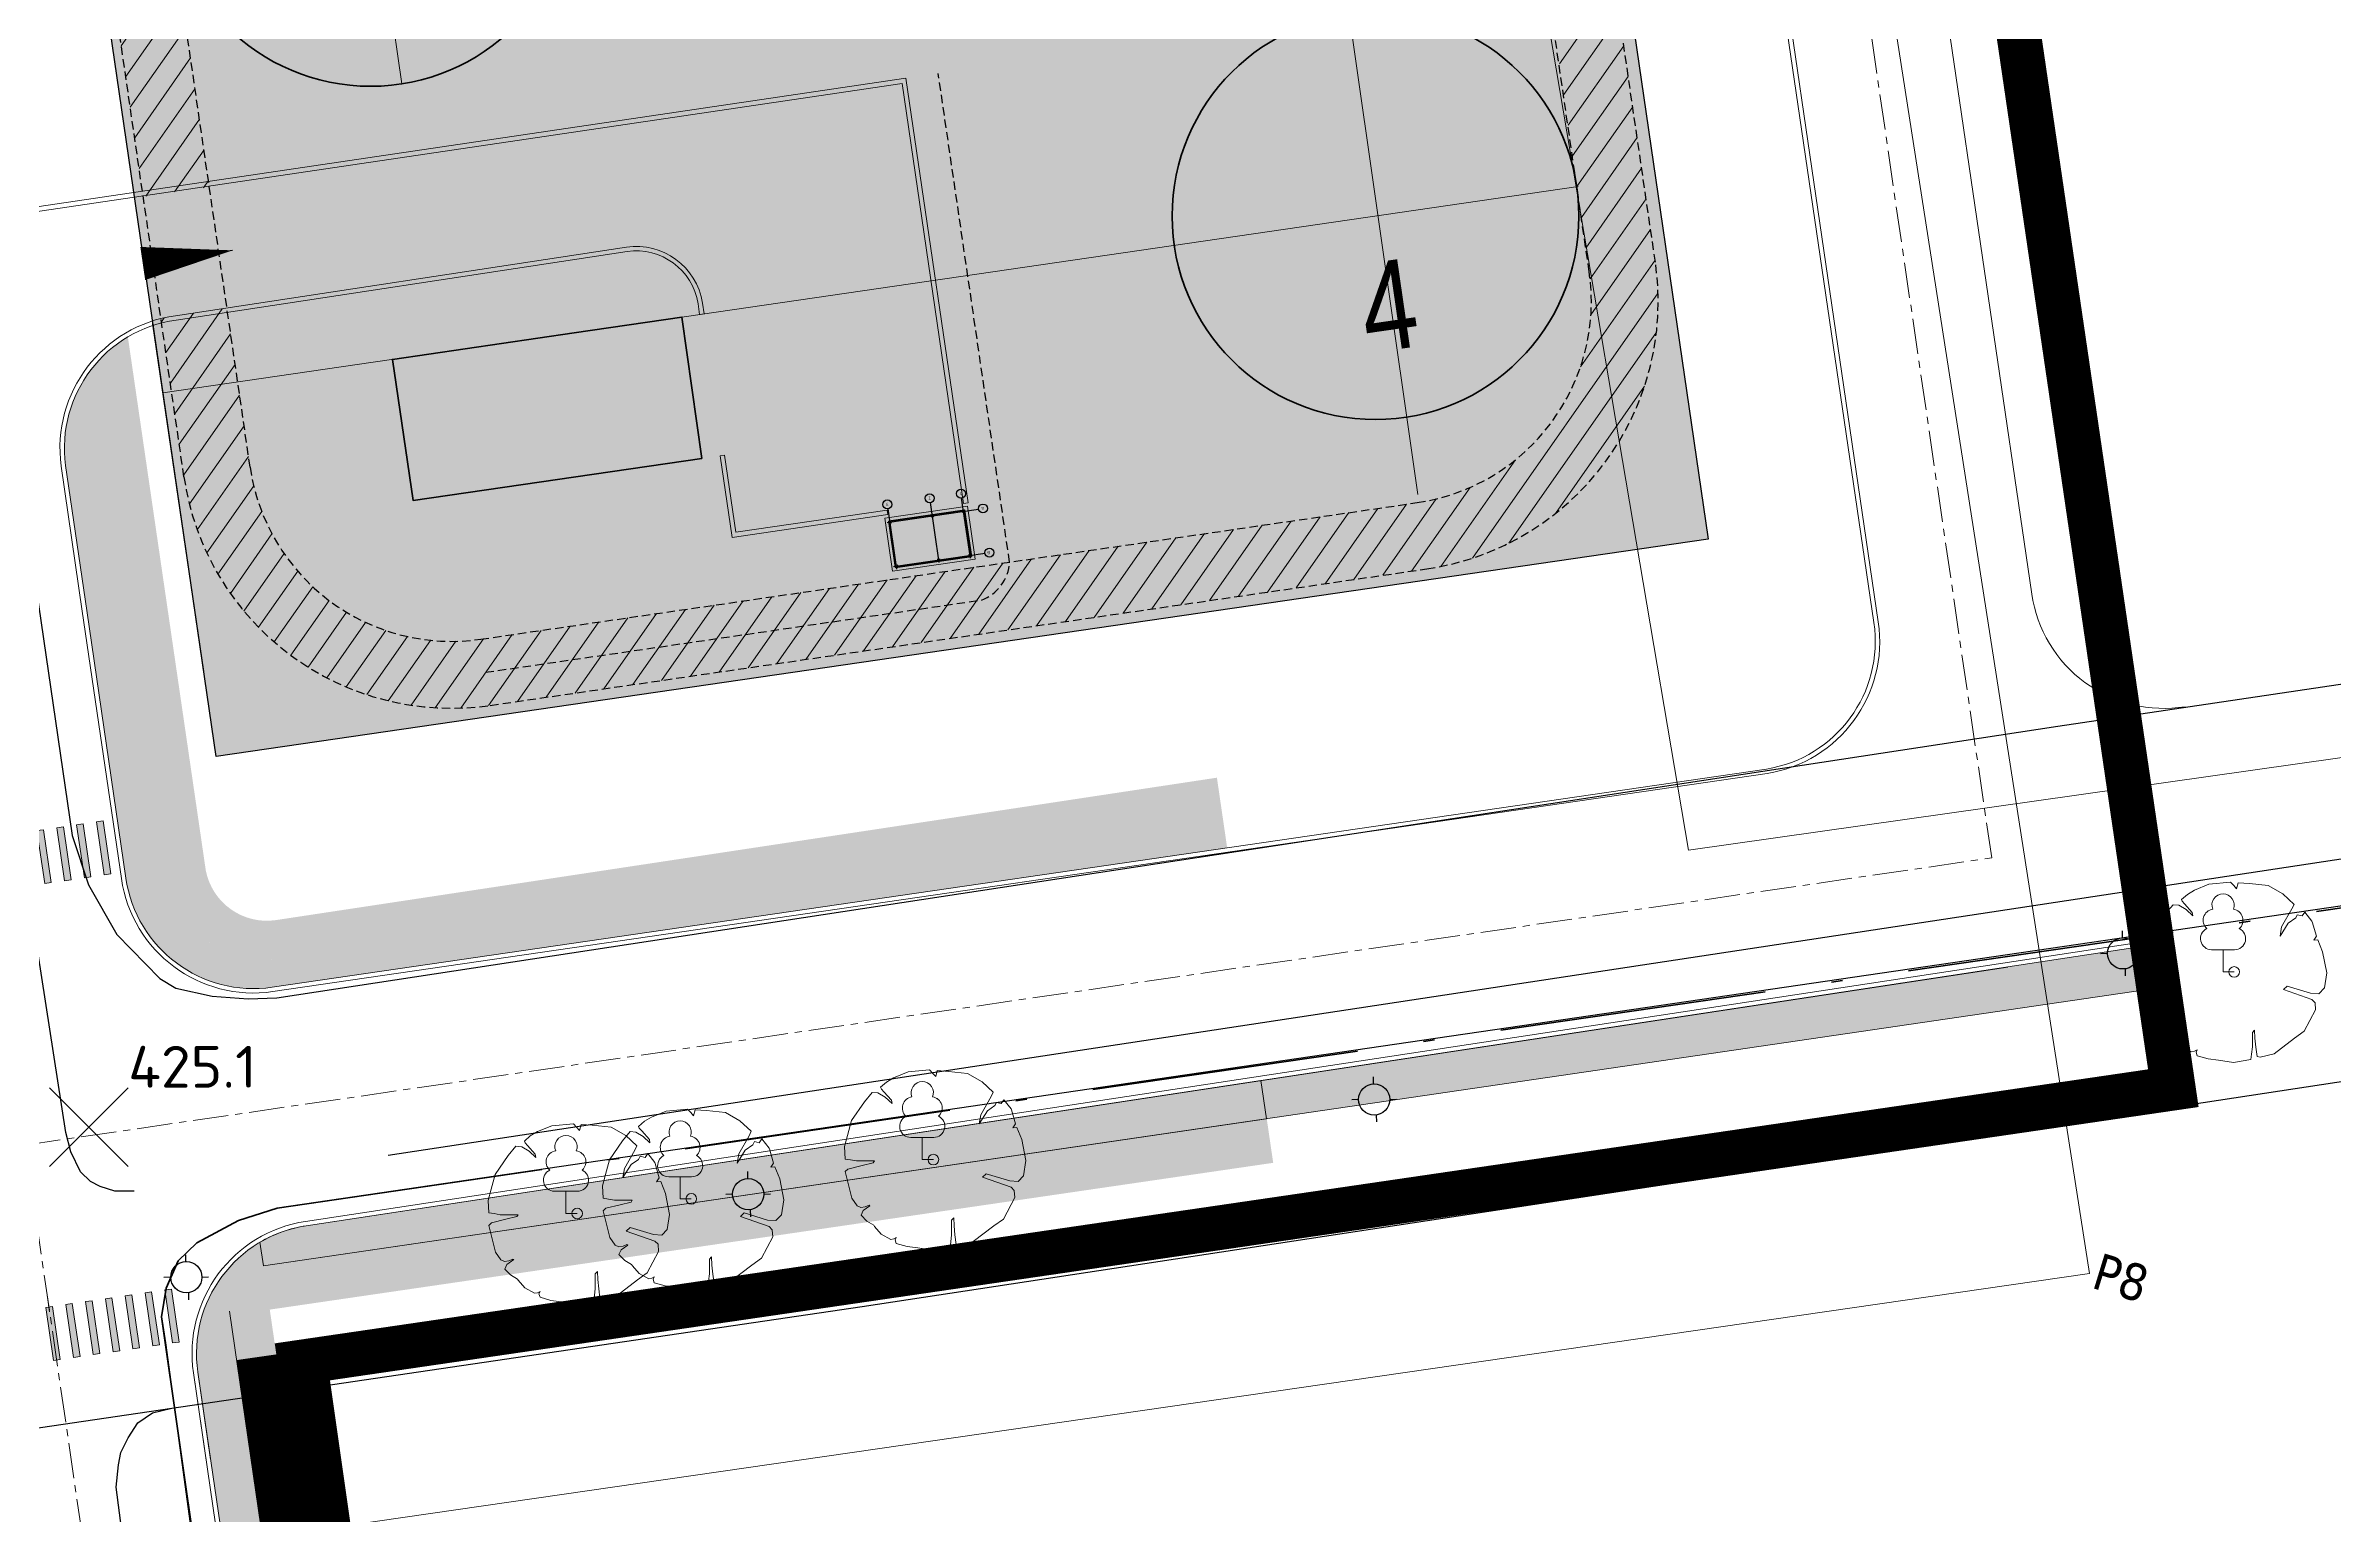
# Model space of a CAD drawing. Header units: metres. Extents: x 2 to 659295185, y -28 to 1124222152.
# Drawn here: x 657034.3 to 657137, y 1124601.2 to 1124667.1 of the extents above; entities that cross this region are included whole.
import ezdxf
from ezdxf.enums import TextEntityAlignment as Align

# ---------------------------------------------------------------- set-up
doc = ezdxf.new("R2010")
doc.units = ezdxf.units.M
doc.header["$MEASUREMENT"] = 0
for name, pattern in [('ACAD_ISO10W100', [18.5, 12, -3, 0.5, -3]), ('CENTER', [50.8, 31.75, -6.35, 6.35, -6.35]), ('DASHED', [0.75, 0.5, -0.25]), ('GOST2.303 5', [24, 20, -1.5, 1, -1.5]), ('HIDDEN2', [0.1875, 0.125, -0.0625])]:
    doc.linetypes.add(name, pattern=pattern)
doc.layers.get('0').update_dxf_attribs({"linetype": 'CONTINUOUS'})
for name, color, linetype, lineweight in [("a''brocal", 220, 'CONTINUOUS', 15), ('Arboles a conservar', 114, 'CONTINUOUS', 15), ('area verde', 76, 'CONTINUOUS', 13), ('AT', 210, 'CONTINUOUS', 50), ('Caminerias', 34, 'CONTINUOUS', 5), ('Cerca concreto', 12, 'CONTINUOUS', 15), ('eje vial', 1, 'CENTER', 15), ('ESCUELA', 7, 'CONTINUOUS', 15), ('MANZANA URBA', 30, 'ACAD_ISO10W100', 80), ('paso peatonal', 252, 'CONTINUOUS', 5), ('Tanques de agua', 175, 'CONTINUOUS', 20), ('ZONIFICACION', 7, 'CONTINUOUS', 30)]:
    doc.layers.add(name, color=color, linetype=linetype, lineweight=lineweight)
doc.layers.add('AREA ACERA', color=7, linetype='CONTINUOUS', lineweight=15, true_color=0xfbe193)
for name, color, linetype in [('CARRET-PAV', 10, 'CONTINUOUS'), ('CURVAS', 2, 'CONTINUOUS'), ('MANZANA', 30, 'CONTINUOUS'), ('POSTE', 2, 'CONTINUOUS'), ('PUNTO-ELEV', 7, 'CONTINUOUS'), ('TEXTOS', 7, 'CONTINUOUS')]:
    doc.layers.add(name, color=color, linetype=linetype)
doc.styles.add('ARQUITECTURA', font='arial.ttf', dxfattribs={"width": 0.8})
doc.styles.add('GOST 2.304', font='CS_Gost2304.shx')
doc.styles.add('SIMPLEX', font='SIMPLEX', dxfattribs={"width": 1.33})
doc.styles.get("Standard").update_dxf_attribs({"font": 'tahoma.ttf'})
doc.linetypes.add('FENCELINE2', pattern='A,0.25,-0.1,[132,ltypeshp.shx,S=0.1,R=0,X=-0.1,Y=0],-0.1,1', length=1.45)

# ---------------------------------------------------------------- blocks, each defined once
blk = doc.blocks.new('SPOTX')
for points in [[(-0.707, -0.707), (0, 0), (0.707, 0.707)], [(0.707, -0.707), (0, 0), (-0.707, 0.707)]]:
    blk.add_lwpolyline(points)
blk = doc.blocks.new('POSTES')
at = {"layer": 'POSTE', "elevation": 431.35}
for points in [[(657806.94, 1127520.61), (657806.94, 1127520.31)], [(657805.97, 1127519.6), (657806.27, 1127519.61)], [(657807.68, 1127519.6), (657807.98, 1127519.61)], [(657807.07, 1127518.89), (657807.08, 1127518.59)]]:
    blk.add_lwpolyline(points, dxfattribs=at)
at = {"layer": 'POSTE', "color": 2}
blk.add_circle((657806.98, 1127519.6, 425.07), 0.7, dxfattribs=at)
blk = doc.blocks.new('pt caseta de cloracion')
at = {"layer": 'Tanques de agua', "linetype": 'HIDDEN2', "ltscale": 50}
for p, q in [((488.89, 236.07), (488.89, 233.67)), ((488.89, 236.07), (492.63, 236.07)), ((492.63, 233.67), (492.63, 236.07)), ((488.89, 233.67), (492.63, 233.67))]:
    blk.add_line(p, q, dxfattribs=at)
at = {"layer": 'Tanques de agua', "ltscale": 50}
for p, q in [((489.04, 235.92), (489.14, 235.92)), ((489.04, 235.82), (489.04, 235.92)), ((489.14, 235.82), (489.04, 235.82)), ((489.14, 235.92), (489.14, 235.82)), ((490.46, 235.92), (490.56, 235.92)), ((490.46, 235.82), (490.46, 235.92)), ((490.56, 235.82), (490.46, 235.82)), ((490.56, 235.92), (490.56, 235.82)), ((492.38, 235.92), (492.48, 235.92)), ((492.38, 235.82), (492.38, 235.92)), ((492.48, 235.82), (492.38, 235.82)), ((492.48, 235.92), (492.48, 235.82)), ((489.04, 233.92), (489.14, 233.92)), ((489.04, 233.82), (489.04, 233.92)), ((489.14, 233.82), (489.04, 233.82)), ((489.14, 233.92), (489.14, 233.82)), ((490.46, 233.92), (490.56, 233.92)), ((490.46, 233.82), (490.46, 233.92)), ((490.56, 233.82), (490.46, 233.82)), ((490.56, 233.92), (490.56, 233.82)), ((492.38, 233.92), (492.48, 233.92)), ((492.38, 233.82), (492.38, 233.92)), ((492.48, 233.82), (492.38, 233.82)), ((492.48, 233.92), (492.48, 233.82))]:
    blk.add_line(p, q, dxfattribs=at)
at = {"layer": 'Tanques de agua', "linetype": 'GOST2.303 5', "lineweight": 25, "ltscale": 40, "extrusion": (0, 1, 0)}
for elevation in [235.87, 233.87]:
    blk.add_lwpolyline([(-492.56, 0), (-488.41, 0)], dxfattribs=dict(at, elevation=elevation))
at = {"layer": 'Tanques de agua', "linetype": 'GOST2.303 5', "lineweight": 25, "ltscale": 40, "extrusion": (1, 0, 0)}
for points, elevation in [([(235.99, 0), (233.27, 0)], 489.09), ([(235.99, 0), (233.27, 0)], 490.51), ([(236, 0), (233.27, 0)], 492.43)]:
    blk.add_lwpolyline(points, dxfattribs=dict(at, elevation=elevation))
at = {"layer": 'Tanques de agua', "linetype": 'Continuous', "lineweight": 25, "ltscale": 40}
for centre in [(488.21, 235.87), (488.21, 233.87), (489.09, 233.07), (490.51, 233.07), (492.43, 233.07)]:
    blk.add_circle(centre, 0.2, dxfattribs=at)
at = {"layer": 'Tanques de agua', "linetype": 'Continuous', "lineweight": 25, "ltscale": 40, "char_height": 0.14, "attachment_point": 1, "style": 'GOST 2.304'}
for s, insert, width in [('\\Fsimplex.shx;\\W1.0000000000;\\T1.0000000000;\\o\\lВ', (488.18, 235.94), 0.2467), ('\\Fsimplex.shx;\\W1.0000000000;\\T1.0000000000;\\o\\lА', (488.15, 233.94), 0.24), ('\\Fsimplex.shx;\\W1.0000000000;\\T1.0000000000;\\o\\l1', (489.05, 233.14), 0.16), ('\\Fsimplex.shx;\\W1.0000000000;\\T1.0000000000;\\o\\l2', (490.46, 233.14), 0.2667), ('\\Fsimplex.shx;\\W1.0000000000;\\T1.0000000000;\\o\\l3', (492.38, 233.14), 0.22)]:
    blk.add_mtext(s, dxfattribs=dict(at, insert=insert, width=width))
blk = doc.blocks.new('_I12B5')
at = {"color": 0}
blk.add_lwpolyline([(-0.003, 0.484), (0.013, 0.466), (0.022, 0.499), (0.085, 0.495), (0.191, 0.484), (0.273, 0.437), (0.336, 0.379), (0.324, 0.354), (0.266, 0.252), (0.257, 0.201), (0.303, 0.274), (0.345, 0.303), (0.354, 0.321), (0.381, 0.314), (0.396, 0.336), (0.436, 0.285), (0.438, 0.28), (0.461, 0.2), (0.446, 0.178), (0.469, 0.18), (0.496, 0.112), (0.519, -0.005), (0.506, -0.09), (0.475, -0.122), (0.428, -0.119), (0.297, -0.079), (0.276, -0.099), (0.436, -0.155), (0.454, -0.173), (0.457, -0.213), (0.393, -0.333), (0.339, -0.372), (0.224, -0.46), (0.145, -0.479), (0.128, -0.475), (0.121, -0.422), (0.116, -0.371), (0.114, -0.326), (0.102, -0.339), (0.102, -0.421), (0.097, -0.461), (0.094, -0.492), (-0.004, -0.508), (-0.088, -0.495), (-0.147, -0.488), (-0.208, -0.47), (-0.214, -0.45), (-0.208, -0.437), (-0.222, -0.445), (-0.239, -0.448), (-0.293, -0.418), (-0.33, -0.375), (-0.335, -0.368), (-0.373, -0.345), (-0.406, -0.312), (-0.394, -0.286), (-0.356, -0.259), (-0.361, -0.256), (-0.383, -0.265), (-0.407, -0.269), (-0.428, -0.26), (-0.458, -0.217), (-0.495, -0.067), (-0.48, -0.053), (-0.4, -0.033), (-0.338, -0.018), (-0.331, -0.007), (-0.431, -0.007), (-0.465, -0.001), (-0.495, 0.003), (-0.499, 0.073), (-0.482, 0.136), (-0.459, 0.219), (-0.387, 0.325), (-0.343, 0.377), (-0.311, 0.374), (-0.27, 0.35), (-0.232, 0.314), (-0.235, 0.333), (-0.278, 0.381), (-0.292, 0.396), (-0.296, 0.406), (-0.263, 0.435), (-0.223, 0.459), (-0.142, 0.492), (-0.021, 0.503)], close=True, dxfattribs=at)
blk.add_circle((0, 0), 0.0299, dxfattribs=at)

msp = doc.modelspace()

# ---------------------------------------------------------------- hatches: boundary and pattern name
at = {"layer": 'AREA ACERA'}
h = msp.add_hatch(color=256, dxfattribs=at)
h.dxf.hatch_style = 1
edge = h.paths.add_edge_path()
edge.add_line((657037.849, 1124629.7502), (657037.4157, 1124632.7187))
edge.add_line((657037.4157, 1124632.7187), (657039.197, 1124632.9792))
edge.add_line((657039.197, 1124632.9792), (657036.3305, 1124652.6124))
edge.add_arc((657040.8955, 1124649.0346), 5.8, 120.595982, 141.9126, ccw=False)
edge.add_line((657037.9434, 1124654.0271), (657041.4427, 1124630.082))
edge.add_arc((657044.1841, 1124630.6269), 2.795, 191.241138, 278.407331)
edge.add_line((657044.5927, 1124627.8619), (657086.8325, 1124634.2509))
edge.add_line((657086.8325, 1124634.2509), (657087.0866, 1124632.5125))
edge.add_line((657087.0866, 1124632.5125), (657044.8466, 1124626.1235))
edge.add_arc((657044.1622, 1124630.6485), 4.5764, 188.022196, 278.600972, ccw=False)
edge.add_line((657039.6306, 1124630.0098), (657037.849, 1124629.7502))
h = msp.add_hatch(color=256, dxfattribs=at)
h.dxf.hatch_style = 1
edge = h.paths.add_edge_path()
edge.add_arc((657076.9737, 1124442.2955), 8, 188.317727, 278.317245, ccw=False)
edge.add_line((657069.0579, 1124441.1382), (657044.3138, 1124610.386))
edge.add_line((657044.3138, 1124610.386), (657089.3589, 1124616.9712))
edge.add_line((657089.3589, 1124616.9712), (657089.0688, 1124618.9519))
edge.add_line((657089.0688, 1124618.9519), (657044.0275, 1124612.3551))
edge.add_line((657044.0275, 1124612.3551), (657043.8693, 1124613.4047))
edge.add_arc((657046.8249, 1124608.4143), 5.8, 120.636675, 176.523774)
edge.add_line((657041.0356, 1124608.766), (657042.6958, 1124609.0087))
edge.add_line((657042.6958, 1124609.0087), (657068.0207, 1124435.5187))
edge.add_arc((657076.8659, 1124442.7954), 11.4538, 219.443395, 252.497097)
edge.add_line((657073.4211, 1124431.8719), (657792.9977, 1124537.068))
edge.add_arc((657784.2676, 1124552.4807), 17.7134, 299.528191, 312.15304)
edge.add_line((657796.1553, 1124539.3488), (657078.131, 1124434.3796))
at = {"layer": 'area verde'}
h = msp.add_hatch(color=256, dxfattribs=at)
h.dxf.hatch_style = 1
h.paths.add_polyline_path([(657087.0866, 1124632.5125), (657044.8466, 1124626.1235, -0.41717534), (657039.6306, 1124630.0098), (657037.849, 1124629.7502), (657037.849, 1124629.7501, 0.41421356), (657044.426, 1124624.8487), (657087.2923, 1124631.1061)])
h.paths.add_polyline_path([(657036.3305, 1124652.6124, 0.20227856), (657035.1472, 1124648.262), (657036.0963, 1124641.7572), (657037.4157, 1124632.7187), (657039.197, 1124632.9792)])
h = msp.add_hatch(color=256, dxfattribs=at)
h.dxf.hatch_style = 1
edge = h.paths.add_edge_path()
edge.add_arc((657046.8253, 1124608.415), 5.8, 98.641851, 120.636789, ccw=False)
edge.add_line((657045.9538, 1124614.1492), (657128.8275, 1124626.7446))
edge.add_line((657128.8275, 1124626.7446), (657129.109, 1124624.8171))
edge.add_line((657129.109, 1124624.8171), (657044.0267, 1124612.3556))
edge.add_line((657044.0267, 1124612.3556), (657043.8696, 1124613.4055))
h = msp.add_hatch(color=256, dxfattribs=at)
h.dxf.hatch_style = 1
edge = h.paths.add_edge_path()
edge.add_line((657044.0264, 1124612.3549), (657043.8693, 1124613.4047))
edge.add_arc((657046.8249, 1124608.4143), 5.8, 98.641756, 120.636694, ccw=False)
edge.add_line((657045.9535, 1124614.1485), (657088.7995, 1124620.6603))
edge.add_line((657088.7995, 1124620.6603), (657089.0588, 1124618.9504))
edge.add_line((657089.0588, 1124618.9504), (657044.0264, 1124612.3549))
h = msp.add_hatch(color=256, dxfattribs=at)
h.dxf.hatch_style = 1
h.paths.add_polyline_path([(657042.6958, 1124609.0087), (657041.0371, 1124608.7662, 0.0516547), (657041.0872, 1124607.5669), (657065.3417, 1124441.406, 0.142336), (657068.0283, 1124435.4667)])
at = {"layer": 'paso peatonal', "linetype": 'Continuous'}
for points in [[(657034.5066, 1124629.5425), (657034.1593, 1124631.918), (657033.8622, 1124631.8765), (657034.2098, 1124629.4991)], [(657034.5066, 1124629.5425), (657034.1593, 1124631.918), (657033.8622, 1124631.8765), (657034.2098, 1124629.4991)], [(657035.3972, 1124629.6727), (657035.0498, 1124632.0482), (657034.7527, 1124632.0067), (657035.1003, 1124629.6293)], [(657035.3972, 1124629.6727), (657035.0498, 1124632.0482), (657034.7527, 1124632.0067), (657035.1003, 1124629.6293)], [(657036.2877, 1124629.8029), (657035.9404, 1124632.1784), (657035.6433, 1124632.1369), (657035.9908, 1124629.7595)], [(657036.2877, 1124629.8029), (657035.9404, 1124632.1784), (657035.6433, 1124632.1369), (657035.9908, 1124629.7595)], [(657037.1782, 1124629.9331), (657036.8309, 1124632.3086), (657036.5338, 1124632.2671), (657036.8814, 1124629.8897)], [(657037.1782, 1124629.9331), (657036.8309, 1124632.3086), (657036.5338, 1124632.2671), (657036.8814, 1124629.8897)], [(657039.3582, 1124608.8017), (657039.0109, 1124611.1773), (657038.7138, 1124611.1357), (657039.0614, 1124608.7583)], [(657039.3582, 1124608.8017), (657039.0109, 1124611.1773), (657038.7138, 1124611.1357), (657039.0614, 1124608.7583)], [(657040.2487, 1124608.9319), (657039.9014, 1124611.3075), (657039.6043, 1124611.2659), (657039.9519, 1124608.8885)], [(657040.2487, 1124608.9319), (657039.9014, 1124611.3075), (657039.6043, 1124611.2659), (657039.9519, 1124608.8885)], [(657034.9053, 1124608.1526), (657034.558, 1124610.5281), (657034.2609, 1124610.4865), (657034.6085, 1124608.1092)], [(657034.9053, 1124608.1526), (657034.558, 1124610.5281), (657034.2609, 1124610.4865), (657034.6085, 1124608.1092)], [(657035.7961, 1124608.2809), (657035.4488, 1124610.6565), (657035.1517, 1124610.6149), (657035.4993, 1124608.2375)], [(657035.7961, 1124608.2809), (657035.4488, 1124610.6565), (657035.1517, 1124610.6149), (657035.4993, 1124608.2375)], [(657036.6866, 1124608.4111), (657036.3393, 1124610.7867), (657036.0422, 1124610.7451), (657036.3898, 1124608.3677)], [(657036.6866, 1124608.4111), (657036.3393, 1124610.7867), (657036.0422, 1124610.7451), (657036.3898, 1124608.3677)], [(657037.5771, 1124608.5413), (657037.2298, 1124610.9169), (657036.9327, 1124610.8753), (657037.2803, 1124608.4979)], [(657037.5771, 1124608.5413), (657037.2298, 1124610.9169), (657036.9327, 1124610.8753), (657037.2803, 1124608.4979)], [(657038.4677, 1124608.6715), (657038.1204, 1124611.0471), (657037.8232, 1124611.0055), (657038.1708, 1124608.6281)], [(657038.4677, 1124608.6715), (657038.1204, 1124611.0471), (657037.8232, 1124611.0055), (657038.1708, 1124608.6281)]]:
    msp.add_hatch(color=256, dxfattribs=at).paths.add_polyline_path(points)
at = {"layer": 'Tanques de agua', "linetype": 'Continuous', "lineweight": 15, "ltscale": 0.2}
h = msp.add_hatch(dxfattribs=at)
h.set_pattern_fill('ANSI31', color=6, scale=0.3, angle=10, style=0)
h.set_pattern_definition([(55, (-4517.8107, 14.7663), (-0.7802423222, 0.5463315556), [])])
edge = h.paths.add_edge_path()
edge.add_line((657047.1916, 1124686.4204), (657089.135, 1124692.5225))
edge.add_arc((657090.8814, 1124680.5183), 12.1305, 8.290869, 98.277584, ccw=False)
edge.add_line((657102.8851, 1124682.2675), (657106.5144, 1124657.3744))
edge.add_arc((657094.5107, 1124655.6252), 12.1305, -81.709131, 8.290869, ccw=False)
edge.add_line((657096.2599, 1124643.6215), (657054.2143, 1124637.4945))
edge.add_arc((657052.4651, 1124649.4982), 12.1305, 188.277035, 278.290869, ccw=False)
edge.add_line((657040.461, 1124647.7519), (657039.4299, 1124654.8528))
edge.add_line((657039.4299, 1124654.8528), (657039.6564, 1124654.9052))
edge.add_arc((657037.2124, 1124670.2511), 15.5393, 279.048732, 280.641495)
edge.add_line((657040.082, 1124654.9791), (657042.3893, 1124655.316))
edge.add_line((657042.3893, 1124655.316), (657043.4298, 1124648.1834))
edge.add_arc((657052.4651, 1124649.4982), 9.1305, 188.279715, 278.270894)
edge.add_line((657053.7786, 1124640.4627), (657095.9824, 1124646.6141))
edge.add_arc((657094.4855, 1124655.6436), 9.1528, 279.412531, 368.153885)
edge.add_line((657103.5458, 1124656.9418), (657099.9714, 1124681.8533))
edge.add_arc((657090.9686, 1124680.566), 9.0944, 8.137563, 97.628907)
edge.add_line((657089.7612, 1124689.5799), (657047.6193, 1124683.4509))
edge.add_arc((657048.9471, 1124674.3211), 9.2259, 98.27487, 187.68299)
edge.add_line((657039.8041, 1124673.0876), (657041.6035, 1124660.7599))
edge.add_line((657041.6035, 1124660.7599), (657038.6334, 1124660.3256))
edge.add_line((657038.6334, 1124660.3256), (657036.8385, 1124672.6535))
edge.add_arc((657048.8439, 1124674.4014), 12.132, 97.827961, 188.28365, ccw=False)
at = {"layer": 'ZONIFICACION', "linetype": 'Continuous', "lineweight": 30, "ltscale": 0.2, "true_color": 0xe0e0a3}
h = msp.add_hatch(color=41, dxfattribs=at)
h.paths.add_polyline_path([(657041.9056, 1124635.1956), (657108.8869, 1124644.9562), (657101.6013, 1124694.9359), (657034.6117, 1124685.1578)])
edge = h.paths.add_edge_path(flags=17)
edge.add_line((657108.8869, 1124644.9562), (657101.6013, 1124694.9359))

# ---------------------------------------------------------------- linework, layer by layer
at = {"layer": "a''brocal"}
for p, q in [((657123.4145, 1124642.4904, 433.2399), (657116.5329, 1124689.4647, 433.2399)), ((657128.8267, 1124626.7445, 841.8736), (657045.9538, 1124614.1492, 841.8736)), ((657053.7251, 1124615.3303, 841.5819), (657045.9538, 1124614.1492, 841.5819)), ((657040.8882, 1124607.5484, 841.5819), (657041.4595, 1124603.635, 841.5819)), ((657041.0861, 1124607.5773, 841.5819), (657041.6574, 1124603.6639, 841.5819))]:
    msp.add_line(p, q, dxfattribs=at)
at = {"layer": "a''brocal", "elevation": 433.2399}
for points in [[(657063.8078, 1124655.059), (657063.7367, 1124655.5452, 0.41334), (657060.3212, 1124658.0513), (657040.0838, 1124654.9794, 0.4136527), (657034.9491, 1124648.2343), (657035.8984, 1124641.7284), (657037.6511, 1124629.7213, 0.41421356), (657044.4549, 1124624.6508), (657111.5295, 1124634.4419, 0.41064153), (657116.5233, 1124641.2378), (657109.5527, 1124688.7862)], [(657063.6099, 1124655.0301), (657063.5389, 1124655.5154, 0.41325059), (657060.3512, 1124657.8536), (657040.1123, 1124654.7814, 0.41367301), (657035.1472, 1124648.262), (657036.0963, 1124641.7572), (657037.849, 1124629.7501, 0.41421356), (657044.426, 1124624.8487), (657111.4993, 1124634.6396, 0.41057742), (657116.3254, 1124641.2087), (657109.3548, 1124688.7572)]]:
    msp.add_lwpolyline(points, format="xyb", dxfattribs=at)
at = {"layer": "a''brocal"}
for points, elevation in [([(657019.9998, 1124657.8083), (657072.874, 1124665.6289), (657075.6587, 1124646.5824), (657075.4608, 1124646.5534)], 433.2399), ([(657020.0291, 1124657.6104), (657072.7051, 1124665.4018), (657075.4608, 1124646.5534)], 433.2399), ([(657063.6099, 1124655.0301), (657063.8078, 1124655.059)], 842.7131), ([(657064.5361, 1124648.6951), (657064.734, 1124648.7241)], 433.2399), ([(657072.057, 1124646.0558), (657065.0713, 1124645.0344), (657064.5361, 1124648.6951)], 433.2399), ([(657072.0281, 1124646.2537), (657065.2402, 1124645.2612), (657064.734, 1124648.7241)], 433.2399), ([(657072.057, 1124646.0558), (657072.0281, 1124646.2537)], 842.7131)]:
    msp.add_lwpolyline(points, dxfattribs=dict(at, elevation=elevation))
at = {"layer": "a''brocal", "elevation": 433.2399, "flags": 128}
for points in [[(657128.7979, 1124626.9416), (657045.9234, 1124614.3462, 0.41249307), (657040.8879, 1124607.5477), (657065.1438, 1124441.3771, 0.41498184), (657078.7824, 1124431.2408), (657786.8688, 1124534.7571)], [(657122.3306, 1124625.7564), (657045.9535, 1124614.1485), (657045.9535, 1124614.1485, 0.41249307), (657041.0858, 1124607.5765), (657041.0858, 1124607.5765), (657065.3417, 1124441.406, 0.4149878), (657078.7532, 1124431.4387), (657786.8398, 1124534.955)]]:
    msp.add_lwpolyline(points, format="xyb", dxfattribs=at)
at = {"layer": "a''brocal"}
for centre, radius, start, end in [((657129.351, 1124643.3607, 433.2399), 6, 188.340762, 279.105786), ((657129.351, 1124643.3607, 433.2399), 6, 188.340762, 279.105786), ((657046.8253, 1124608.415, 841.5819), 5.8, 98.641851, 188.305084)]:
    msp.add_arc(centre, radius, start, end, dxfattribs=at)
at = {"layer": 'Arboles a conservar', "elevation": 433.2399}
for points in [[(657132.4997, 1124625.5365), (657131.9997, 1124625.5365), (657131.9997, 1124626.5307), (657132.5129, 1124626.5307, 0.79804243), (657132.7292, 1124627.4815, 0.63632831), (657132.4625, 1124628.3472, 0.53306444), (657131.9997, 1124629.0365, 0.53306444), (657131.5369, 1124628.3472, 0.63632831), (657131.2703, 1124627.4815, 0.79804243), (657131.4866, 1124626.5307), (657131.9997, 1124626.5307)], [(657132.4998, 1124625.5363), (657131.9998, 1124625.5363), (657131.9998, 1124626.5305), (657132.5129, 1124626.5305, 0.79804243), (657132.7292, 1124627.4813, 0.63632831), (657132.4626, 1124628.347, 0.53306444), (657131.9998, 1124629.0363, 0.53306444), (657131.537, 1124628.347, 0.63632831), (657131.2703, 1124627.4813, 0.79804243), (657131.4866, 1124626.5305), (657131.9998, 1124626.5305)], [(657132.4998, 1124625.5363), (657131.9998, 1124625.5363), (657131.9998, 1124626.5305), (657132.5129, 1124626.5305, 0.79804243), (657132.7292, 1124627.4813, 0.63632831), (657132.4626, 1124628.347, 0.53306444), (657131.9998, 1124629.0363, 0.53306444), (657131.537, 1124628.347, 0.63632831), (657131.2703, 1124627.4813, 0.79804243), (657131.4866, 1124626.5305), (657131.9998, 1124626.5305)], [(657074.1047, 1124617.1145), (657073.6047, 1124617.1145), (657073.6047, 1124618.1087), (657074.1179, 1124618.1087, 0.79804243), (657074.3342, 1124619.0595, 0.63632831), (657074.0675, 1124619.9252, 0.53306444), (657073.6047, 1124620.6145, 0.53306444), (657073.1419, 1124619.9252, 0.63632831), (657072.8753, 1124619.0595, 0.79804243), (657073.0916, 1124618.1087), (657073.6047, 1124618.1087)], [(657074.1048, 1124617.1143), (657073.6048, 1124617.1143), (657073.6048, 1124618.1085), (657074.1179, 1124618.1085, 0.79804243), (657074.3342, 1124619.0593, 0.63632831), (657074.0676, 1124619.925, 0.53306444), (657073.6048, 1124620.6143, 0.53306444), (657073.142, 1124619.925, 0.63632831), (657072.8753, 1124619.0593, 0.79804243), (657073.0916, 1124618.1085), (657073.6048, 1124618.1085)], [(657074.1048, 1124617.1143), (657073.6048, 1124617.1143), (657073.6048, 1124618.1085), (657074.1179, 1124618.1085, 0.79804243), (657074.3342, 1124619.0593, 0.63632831), (657074.0676, 1124619.925, 0.53306444), (657073.6048, 1124620.6143, 0.53306444), (657073.142, 1124619.925, 0.63632831), (657072.8753, 1124619.0593, 0.79804243), (657073.0916, 1124618.1085), (657073.6048, 1124618.1085)], [(657063.2367, 1124615.3505), (657062.7367, 1124615.3505), (657062.7367, 1124616.3447), (657063.2499, 1124616.3447, 0.79804243), (657063.4662, 1124617.2955, 0.63632831), (657063.1995, 1124618.1612, 0.53306444), (657062.7367, 1124618.8505, 0.53306444), (657062.2739, 1124618.1612, 0.63632831), (657062.0073, 1124617.2955, 0.79804243), (657062.2236, 1124616.3447), (657062.7367, 1124616.3447)], [(657063.2368, 1124615.3503), (657062.7368, 1124615.3503), (657062.7368, 1124616.3445), (657063.2499, 1124616.3445, 0.79804243), (657063.4662, 1124617.2953, 0.63632831), (657063.1996, 1124618.161, 0.53306444), (657062.7368, 1124618.8503, 0.53306444), (657062.274, 1124618.161, 0.63632831), (657062.0073, 1124617.2953, 0.79804243), (657062.2236, 1124616.3445), (657062.7368, 1124616.3445)], [(657063.2368, 1124615.3503), (657062.7368, 1124615.3503), (657062.7368, 1124616.3445), (657063.2499, 1124616.3445, 0.79804243), (657063.4662, 1124617.2953, 0.63632831), (657063.1996, 1124618.161, 0.53306444), (657062.7368, 1124618.8503, 0.53306444), (657062.274, 1124618.161, 0.63632831), (657062.0073, 1124617.2953, 0.79804243), (657062.2236, 1124616.3445), (657062.7368, 1124616.3445)], [(657058.1107, 1124614.7005), (657057.6107, 1124614.7005), (657057.6107, 1124615.6947), (657058.1239, 1124615.6947, 0.79804243), (657058.3402, 1124616.6455, 0.63632831), (657058.0735, 1124617.5112, 0.53306444), (657057.6107, 1124618.2005, 0.53306444), (657057.1479, 1124617.5112, 0.63632831), (657056.8813, 1124616.6455, 0.79804243), (657057.0976, 1124615.6947), (657057.6107, 1124615.6947)], [(657058.1108, 1124614.7003), (657057.6108, 1124614.7003), (657057.6108, 1124615.6945), (657058.1239, 1124615.6945, 0.79804243), (657058.3402, 1124616.6453, 0.63632831), (657058.0736, 1124617.511, 0.53306444), (657057.6108, 1124618.2003, 0.53306444), (657057.148, 1124617.511, 0.63632831), (657056.8813, 1124616.6453, 0.79804243), (657057.0976, 1124615.6945), (657057.6108, 1124615.6945)], [(657058.1108, 1124614.7003), (657057.6108, 1124614.7003), (657057.6108, 1124615.6945), (657058.1239, 1124615.6945, 0.79804243), (657058.3402, 1124616.6453, 0.63632831), (657058.0736, 1124617.511, 0.53306444), (657057.6108, 1124618.2003, 0.53306444), (657057.148, 1124617.511, 0.63632831), (657056.8813, 1124616.6453, 0.79804243), (657057.0976, 1124615.6945), (657057.6108, 1124615.6945)]]:
    msp.add_lwpolyline(points, format="xyb", dxfattribs=at)
at = {"layer": 'area verde'}
for p, q in [((657129.109, 1124624.8171, 433.2399), (657044.0267, 1124612.3556, 842.2532)), ((657044.0267, 1124612.3556, 842.2532), (657043.8696, 1124613.4055, 842.2532)), ((657068.0283, 1124435.4667, 433.2399), (657042.5054, 1124610.3129, 433.2399))]:
    msp.add_line(p, q, dxfattribs=at)
at = {"layer": 'area verde', "elevation": 433.2399, "flags": 128}
msp.add_lwpolyline([(657044.0264, 1124612.3549), (657043.8693, 1124613.4047, -0.09626676), (657045.9535, 1124614.1485), (657088.7995, 1124620.6603), (657089.0588, 1124618.9504), (657044.0264, 1124612.3549)], format="xyb", dxfattribs=at)
at = {"layer": 'area verde'}
msp.add_arc((657046.8253, 1124608.415, 842.2532), 5.8, 98.641851, 120.636789, dxfattribs=at)
at = {"layer": 'AT', "lineweight": 0}
for p, q in [((657114, 1124689), (657126, 1124612)), ((657126, 1124612), (657036, 1124599))]:
    msp.add_line(p, q, dxfattribs=at)
at = {"layer": 'Caminerias'}
msp.add_line((657044.0267, 1124612.3556, 842.2532), (657043.8732, 1124613.4076, 842.2532), dxfattribs=at)
at = {"layer": 'CARRET-PAV', "linetype": 'Continuous', "elevation": 0.6631}
msp.add_lwpolyline([(657019.1167, 1124743.511), (657035.4385, 1124631.65)], dxfattribs=at)
at = {"layer": 'CARRET-PAV', "linetype": 'Continuous', "flags": 128}
for points, elevation in [([(657035.4385, 1124631.65), (657036.1819, 1124629.442), (657037.4471, 1124627.218), (657039.3749, 1124625.2345), (657040.0978, 1124624.8138), (657041.7244, 1124624.4531), (657043.351, 1124624.3329), (657044.6265, 1124624.372), (657124.5765, 1124636.563), (657161.3375, 1124642.021), (657169.0885, 1124644.518), (657169.7515, 1124647.047), (657168.9545, 1124649.551), (657166.5775, 1124659.227), (657170.3945, 1124659.625), (657172.7125, 1124650.025), (657174.6495, 1124646.183), (657176.3185, 1124644.523), (657179.5945, 1124644.503), (657182.6605, 1124644.884), (657202.1645, 1124648.761), (657267.0175, 1124659.113), (657333.7765, 1124668.672), (657393.8615, 1124677.8106)], 0.6631), ([(657205.7482, 1124638.3458), (657186.5615, 1124635.702), (657079.2545, 1124620.005), (657044.6525, 1124614.943), (657042.9025, 1124614.385), (657041.0345, 1124613.379), (657040.2005, 1124612.572), (657039.6635, 1124611.349), (657039.4495, 1124610.064), (657039.6365, 1124608.891), (657045.9255, 1124562.768), (657056.7335, 1124491.646), (657064.7495, 1124434.194), (657065.5275, 1124432.792), (657066.8235, 1124430.862), (657069.0055, 1124429.666), (657072.7025, 1124428.758), (657076.9725, 1124428.638), (657131.5305, 1124436.738), (657187.7555, 1124445.097), (657197.057, 1124446.4804)], 2.8474)]:
    msp.add_lwpolyline(points, dxfattribs=dict(at, elevation=elevation))
at = {"layer": 'Cerca concreto', "color": 12, "linetype": 'DASHED', "ltscale": 5, "elevation": 433.2399, "flags": 128}
msp.add_lwpolyline([(657044.8242, 1124608.4063, 4, 4, 0), (657069.8732, 1124433.2259, 2, 2, 0), (657762.2288, 1124534.9256, 2, 2, 0), (657791.2332, 1124538.712, 2, 2, 0)], format="xyseb", dxfattribs=at)
at = {"layer": 'CURVAS', "lineweight": 0}
for p, q in [((657114, 1124689), (657126, 1124612)), ((657126, 1124612), (657036, 1124599))]:
    msp.add_line(p, q, dxfattribs=at)
msp.add_lwpolyline([(657453, 1124877), (657482, 1124684), (657108, 1124631), (657098, 1124690), (657029, 1124683), (657008, 1124814), (657453, 1124877)], dxfattribs=at)
at = {"layer": 'eje vial', "ltscale": 0.05}
for p, q in [((657121.613, 1124630.6538, 433.2399), (657113.0699, 1124688.9572, 433.2399)), ((657033.3317, 1124617.7677, 433.2399), (657121.613, 1124630.6538, 433.2399)), ((657033.3317, 1124617.7677, 433.2399), (657121.613, 1124630.6538, 433.2399)), ((657034.3201, 1124611.0377, 1251.8952), (657034.4305, 1124610.2819, 1251.8952)), ((657034.3201, 1124611.0377, 1251.8952), (657034.4305, 1124610.2819, 1251.8952))]:
    msp.add_line(p, q, dxfattribs=at)
at = {"layer": 'eje vial', "ltscale": 0.05, "elevation": 433.2399}
msp.add_lwpolyline([(657031.2493, 1124632.0381), (657062.0273, 1124421.5183)], dxfattribs=at)
at = {"layer": 'ESCUELA', "color": 1, "linetype": 'FENCELINE2', "lineweight": 30, "ltscale": 1.8}
msp.add_line((657041.3464, 1124639.0197, 433.2399), (657039.0712, 1124654.6082, 433.2399), dxfattribs=at)
at = {"layer": 'ESCUELA', "color": 1, "linetype": 'FENCELINE2', "lineweight": 30, "ltscale": 1.8, "elevation": 433.2399}
msp.add_lwpolyline([(657038.8211, 1124656.3188), (657034.6124, 1124685.1578), (657101.6019, 1124694.9359), (657108.8869, 1124644.9562), (657041.9056, 1124635.1956), (657038.8211, 1124656.3188)], dxfattribs=at)
at = {"layer": 'MANZANA', "lineweight": -2}
for p, q in [((657035.1534, 1124618.3372), (657031.8798, 1124639.4429)), ((657168.3155, 1124635.2937), (657049.6248, 1124617.2974)), ((657070.9074, 1124610.5288), (657182.5973, 1124627.5053)), ((657035.376, 1124617.4574), (657035.1534, 1124618.3372)), ((657035.8213, 1124616.5676), (657035.376, 1124617.4574)), ((657036.2583, 1124616.1276), (657035.8213, 1124616.5676)), ((657036.6953, 1124615.9077), (657036.2583, 1124616.1276)), ((657037.355, 1124615.6977), (657036.6953, 1124615.9077)), ((657038.2291, 1124615.6977), (657037.355, 1124615.6977)), ((657029.4758, 1124604.4332), (657070.9074, 1124610.5288)), ((657039.0454, 1124605.7498), (657039.9195, 1124605.9697)), ((657037.957, 1124604.64), (657038.3857, 1124605.2998)), ((657038.3857, 1124605.2998), (657039.0454, 1124605.7498)), ((657037.5199, 1124603.4202), (657037.6271, 1124603.9701)), ((657037.6271, 1124603.9701), (657037.957, 1124604.64)), ((657037.4127, 1124602.4204), (657037.5199, 1124603.4202)), ((657037.7591, 1124599.771), (657037.4127, 1124602.4204))]:
    msp.add_line(p, q, dxfattribs=at)
at = {"layer": 'MANZANA URBA', "elevation": 2.8474}
msp.add_lwpolyline([(657064.7495, 1124434.194), (657039.4495, 1124610.064), (657039.6635, 1124611.349), (657040.2005, 1124612.572), (657041.0345, 1124613.379), (657042.9025, 1124614.385), (657044.6525, 1124614.943), (657205.7482, 1124638.3458), (657274.508, 1124647.8105), (657287.7905, 1124650.013), (657738.8988, 1124718.1403), (657745.535, 1124717.8892), (657750.8981, 1124716.0264), (657757.1167, 1124711.9255), (657762.5572, 1124706.9456), (657765.5885, 1124701.8232)], dxfattribs=at)
at = {"layer": 'paso peatonal', "linetype": 'Continuous', "flags": 128}
for points, elevation in [([(657034.5066, 1124629.5425), (657034.1593, 1124631.918), (657033.8622, 1124631.8765), (657034.2098, 1124629.4991), (657034.5066, 1124629.5425)], 433.2399), ([(657034.5066, 1124629.5425), (657034.1593, 1124631.918), (657033.8622, 1124631.8765), (657034.2098, 1124629.4991), (657034.5066, 1124629.5425)], 433.2399), ([(657035.3972, 1124629.6727), (657035.0498, 1124632.0482), (657034.7527, 1124632.0067), (657035.1003, 1124629.6293), (657035.3972, 1124629.6727)], 433.2399), ([(657035.3972, 1124629.6727), (657035.0498, 1124632.0482), (657034.7527, 1124632.0067), (657035.1003, 1124629.6293), (657035.3972, 1124629.6727)], 433.2399), ([(657036.2877, 1124629.8029), (657035.9404, 1124632.1784), (657035.6433, 1124632.1369), (657035.9908, 1124629.7595), (657036.2877, 1124629.8029)], 433.2399), ([(657036.2877, 1124629.8029), (657035.9404, 1124632.1784), (657035.6433, 1124632.1369), (657035.9908, 1124629.7595), (657036.2877, 1124629.8029)], 433.2399), ([(657037.1782, 1124629.9331), (657036.8309, 1124632.3086), (657036.5338, 1124632.2671), (657036.8814, 1124629.8897), (657037.1782, 1124629.9331)], 433.2399), ([(657037.1782, 1124629.9331), (657036.8309, 1124632.3086), (657036.5338, 1124632.2671), (657036.8814, 1124629.8897), (657037.1782, 1124629.9331)], 433.2399), ([(657039.3582, 1124608.8017), (657039.0109, 1124611.1773), (657038.7138, 1124611.1357), (657039.0614, 1124608.7583), (657039.3582, 1124608.8017)], 842.2532), ([(657039.3582, 1124608.8017), (657039.0109, 1124611.1773), (657038.7138, 1124611.1357), (657039.0614, 1124608.7583), (657039.3582, 1124608.8017)], 842.2532), ([(657040.2487, 1124608.9319), (657039.9014, 1124611.3075), (657039.6043, 1124611.2659), (657039.9519, 1124608.8885), (657040.2487, 1124608.9319)], 842.2532), ([(657040.2487, 1124608.9319), (657039.9014, 1124611.3075), (657039.6043, 1124611.2659), (657039.9519, 1124608.8885), (657040.2487, 1124608.9319)], 842.2532), ([(657034.9053, 1124608.1526), (657034.558, 1124610.5281), (657034.2609, 1124610.4865), (657034.6085, 1124608.1092), (657034.9053, 1124608.1526)], 842.2532), ([(657034.9053, 1124608.1526), (657034.558, 1124610.5281), (657034.2609, 1124610.4865), (657034.6085, 1124608.1092), (657034.9053, 1124608.1526)], 842.2532), ([(657035.7961, 1124608.2809), (657035.4488, 1124610.6565), (657035.1517, 1124610.6149), (657035.4993, 1124608.2375), (657035.7961, 1124608.2809)], 842.2532), ([(657035.7961, 1124608.2809), (657035.4488, 1124610.6565), (657035.1517, 1124610.6149), (657035.4993, 1124608.2375), (657035.7961, 1124608.2809)], 842.2532), ([(657036.6866, 1124608.4111), (657036.3393, 1124610.7867), (657036.0422, 1124610.7451), (657036.3898, 1124608.3677), (657036.6866, 1124608.4111)], 842.2532), ([(657036.6866, 1124608.4111), (657036.3393, 1124610.7867), (657036.0422, 1124610.7451), (657036.3898, 1124608.3677), (657036.6866, 1124608.4111)], 842.2532), ([(657037.5771, 1124608.5413), (657037.2298, 1124610.9169), (657036.9327, 1124610.8753), (657037.2803, 1124608.4979), (657037.5771, 1124608.5413)], 842.2532), ([(657037.5771, 1124608.5413), (657037.2298, 1124610.9169), (657036.9327, 1124610.8753), (657037.2803, 1124608.4979), (657037.5771, 1124608.5413)], 842.2532), ([(657038.4677, 1124608.6715), (657038.1204, 1124611.0471), (657037.8232, 1124611.0055), (657038.1708, 1124608.6281), (657038.4677, 1124608.6715)], 842.2532), ([(657038.4677, 1124608.6715), (657038.1204, 1124611.0471), (657037.8232, 1124611.0055), (657038.1708, 1124608.6281), (657038.4677, 1124608.6715)], 842.2532)]:
    msp.add_lwpolyline(points, dxfattribs=dict(at, elevation=elevation))
at = {"layer": 'Tanques de agua', "color": 1, "linetype": 'Continuous', "lineweight": 15, "ltscale": 0.2}
for p, q in [((657095.855, 1124646.9628, 1953.9895), (657089.7596, 1124689.5916, 23.7666)), ((657050.248, 1124665.3811, 1252.1864), (657047.6193, 1124683.4509, 433.2399)), ((657039.5172, 1124651.5189, 842.7131), (657103.0428, 1124660.7759, 842.7131)), ((657039.5172, 1124651.5189, 842.7131), (657103.0428, 1124660.7759, 842.7131))]:
    msp.add_line(p, q, dxfattribs=at)
at = {"layer": 'Tanques de agua', "color": 6, "linetype": 'DASHED', "lineweight": 30, "ltscale": 0.75}
for p, q in [((657106.5144, 1124657.3744, 842.7131), (657102.8851, 1124682.2675, 433.2399)), ((657103.5458, 1124656.9418, 842.7131), (657099.9165, 1124681.835, 433.2399)), ((657040.461, 1124647.7519, 842.7131), (657036.8001, 1124672.9175, 433.2399)), ((657042.9485, 1124651.4918, 842.7131), (657039.8041, 1124673.0874, 433.2399)), ((657043.4298, 1124648.1834, 842.7131), (657042.9485, 1124651.4918, 842.7131)), ((657053.7817, 1124640.4632, 842.7131), (657095.8273, 1124646.5901, 842.7131)), ((657054.2143, 1124637.4945, 842.7131), (657096.2599, 1124643.6215, 842.7131))]:
    msp.add_line(p, q, dxfattribs=at)
at = {"layer": 'Tanques de agua', "color": 1, "linetype": 'Continuous', "lineweight": 30, "ltscale": 0.2}
msp.add_line((657042.6474, 1124657.9106, 843.173), (657038.6116, 1124657.3215, 843.173), dxfattribs=at)
msp.add_line((657042.6474, 1124657.9106, 843.173), (657038.6116, 1124657.3215, 843.173), dxfattribs=at)
at = {"layer": 'Tanques de agua', "color": 12, "linetype": 'DASHED', "ltscale": 5, "const_width": 2, "elevation": 433.2399, "flags": 128}
msp.add_lwpolyline([(657031.1546, 1124661.1058), (657027.7529, 1124684.1339), (657118.449, 1124697.4176), (657129.7676, 1124620.3209), (657044.68, 1124607.8811)], dxfattribs=at)
at = {"layer": 'Tanques de agua', "color": 1, "linetype": 'DASHED', "lineweight": 30, "ltscale": 0.75, "elevation": 842.7131}
msp.add_lwpolyline([(657053.998, 1124638.9789), (657076.2596, 1124642.2214, 0.29939073), (657077.5263, 1124643.9233), (657074.3227, 1124665.8432)], format="xyb", dxfattribs=at)
at = {"layer": 'Tanques de agua', "color": 1, "linetype": 'Continuous', "lineweight": 30, "ltscale": 0.2, "elevation": 843.173, "flags": 128}
msp.add_lwpolyline([(657042.6471, 1124657.91, 0, 1.5, 0), (657038.6113, 1124657.3209, 0, 0, 0)], format="xyseb", dxfattribs=at)
msp.add_lwpolyline([(657042.6471, 1124657.91, 0, 1.5, 0), (657038.6113, 1124657.3209, 0, 0, 0)], format="xyseb", dxfattribs=at)
at = {"layer": 'Tanques de agua', "color": 7, "linetype": 'Continuous', "lineweight": 90, "ltscale": 20, "elevation": 842.7131}
msp.add_lwpolyline([(657057.975, 1124654.2074), (657062.8183, 1124654.9144), (657063.7093, 1124648.5746), (657050.7458, 1124646.6883), (657049.8215, 1124653.0206), (657057.975, 1124654.2074)], close=True, dxfattribs=at)
msp.add_lwpolyline([(657072.1004, 1124645.7589), (657075.5042, 1124646.2566), (657075.808, 1124644.1787), (657072.4042, 1124643.681), (657072.1004, 1124645.7589)], dxfattribs=at)
at = {"layer": 'Tanques de agua', "linetype": 'Continuous', "lineweight": 90, "ltscale": 20}
for centre in [(657048.8394, 1124674.4023, 1252.1864), (657093.9517, 1124659.4489, 1797.1055)]:
    msp.add_circle(centre, 9.1305, dxfattribs=at)
at = {"layer": 'Tanques de agua', "color": 6, "linetype": 'DASHED', "lineweight": 30, "ltscale": 0.75}
for centre, radius, start, end in [((657094.5107, 1124655.6252, 842.7131), 12.1305, 278.290869, 8.290869), ((657094.5107, 1124655.6252, 842.7131), 9.1305, 278.290869, 8.290869), ((657052.4651, 1124649.4982, 842.7131), 9.1305, 188.277035, 278.290869), ((657052.4651, 1124649.4982, 842.7131), 12.1305, 188.277035, 278.290869)]:
    msp.add_arc(centre, radius, start, end, dxfattribs=at)

# ---------------------------------------------------------------- block references
at = {"layer": 'Arboles a conservar', "xscale": 8, "yscale": 8, "zscale": 8}
for p in [(657132.4997, 1124625.5365, 433.2399), (657074.1047, 1124617.1145, 433.2399), (657063.2371, 1124615.3546, 433.2399), (657058.1107, 1124614.7005, 433.2399)]:
    msp.add_blockref('_I12B5', p, dxfattribs=at)
at = {"layer": 'POSTE', "linetype": 'Continuous'}
for p in [(-679.4703, -2893.2319, -424.2853), (-713.0883, -2899.7839, -424.3145), (-741.1873, -2904.0349, -424.4998), (-766.4113, -2907.7599, -424.7534)]:
    msp.add_blockref('POSTES', p, dxfattribs=at)
at = {"layer": 'PUNTO-ELEV', "xscale": 2.5, "yscale": 2.5, "zscale": 2.5}
msp.add_blockref('SPOTX', (657036.1915, 1124618.575, 0.5363), dxfattribs=at)
msp.add_blockref('SPOTX', (657036.1915, 1124618.575, 0.5363), dxfattribs=at)
at = {"layer": 'Tanques de agua', "rotation": 188.318083227697}
msp.add_blockref('pt caseta de cloracion', (657525.5711, 1124948.3679, 842.7131), dxfattribs=at)

# ---------------------------------------------------------------- texts
at = {"layer": 'PUNTO-ELEV', "style": 'SIMPLEX'}
msp.add_text('425.1', height=1.875, dxfattribs=at).set_placement((657037.9593, 1124620.3428, 0.5363))
msp.add_text('425.1', height=1.875, dxfattribs=at).set_placement((657037.9593, 1124620.3428, 0.5363))
at = {"layer": 'Tanques de agua', "color": 1, "insert": (657093.0207, 1124657.2358, 1661.6596), "char_height": 4, "width": 44.928634, "attachment_point": 1, "rotation": 8.259197, "style": 'ARQUITECTURA'}
msp.add_mtext('4', dxfattribs=at)
at = {"layer": 'TEXTOS', "color": 0}
msp.add_text('P8', height=1.6453, rotation=342.961272, dxfattribs=at).set_placement((657127.418, 1124611.8168), align=Align.MIDDLE)

doc.saveas('drawing.dxf')
